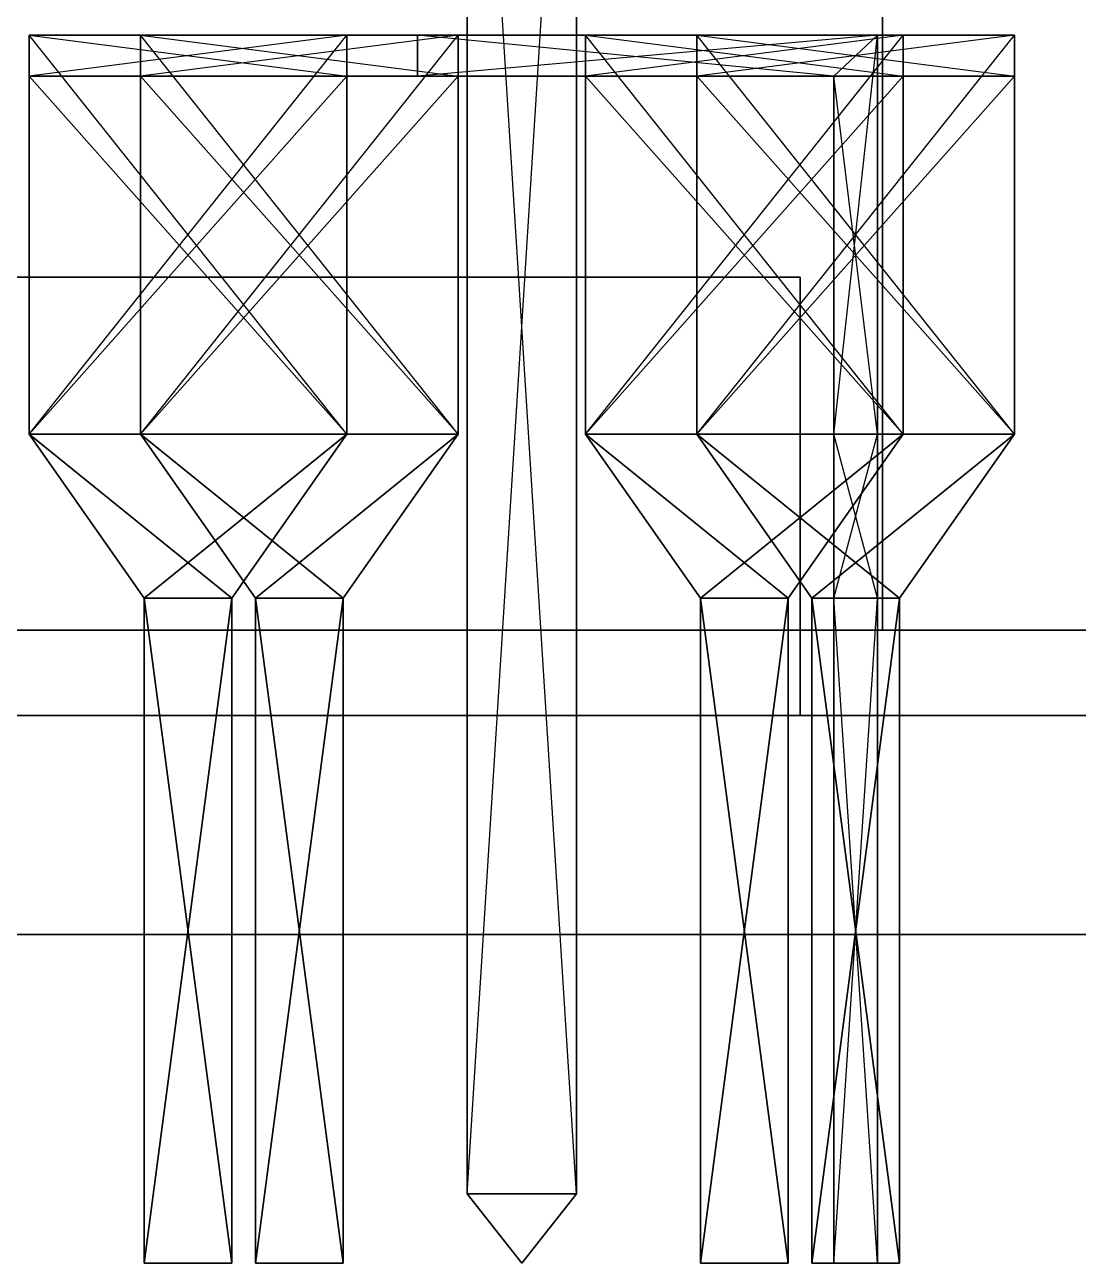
# Model space of a CAD drawing. Extents: x -2.5 to 50.3, y -2 to 6.5.
# Drawn here: x 32.27 to 37.08, y -2 to 3.65 of the extents above; entities that cross this region are included whole.
import ezdxf

# ---------------------------------------------------------------- set-up
doc = ezdxf.new("R2010")
doc.units = 0
doc.layers.add('UB3D', color=1, linetype='CONTINUOUS')

msp = doc.modelspace()

# ---------------------------------------------------------------- linework, layer by layer
at = {"layer": 'UB3D', "color": 27}
for points in [[(42.65, 0.89, -12.82), (20.85, 0.89, -12.82), (20.85, 6.22, -12.82), (42.65, 6.22, -12.82)], [(20.85, 0.89, -4.95), (42.65, 0.89, -4.95), (42.65, 6.22, -4.95), (20.85, 6.22, -4.95)], [(43.15, 0.89, -27.55), (21.35, 0.89, -27.55), (21.35, 6.22, -27.55), (43.15, 6.22, -27.55)], [(21.35, 0.89, -19.68), (43.15, 0.89, -19.68), (43.15, 6.22, -19.68), (21.35, 6.22, -19.68)], [(36.19, 0.89, -53.31), (28.32, 0.89, -53.31), (28.32, 6.22, -53.31), (36.19, 6.22, -53.31)], [(28.32, 0.89, -31.51), (36.19, 0.89, -31.51), (36.19, 6.22, -31.51), (28.32, 6.22, -31.51)], [(36.19, 0.89, -31.51), (36.19, 0.89, -53.31), (36.19, 6.22, -53.31), (36.19, 6.22, -31.51)], [(30.734254, 0.500101, -56.134762), (35.813746, 0.500101, -56.134762), (35.813746, 2.500101, -56.134762), (30.734254, 2.500101, -56.134762)], [(35.813746, 0.500101, -58.669174), (30.734254, 0.500101, -58.669174), (30.734254, 2.500101, -58.669174), (35.813746, 2.500101, -58.669174)], [(35.813746, 2.500101, -58.669174), (35.813746, 2.500101, -56.134762), (30.734254, 2.500101, -56.134762)], [(35.813746, 2.500101, -58.669174), (30.734254, 2.500101, -56.134762), (30.734254, 2.500101, -58.669174)], [(35.813746, 2.500101, -58.669174), (30.734254, 2.500101, -58.669174), (35.813746, 2.500101, -58.669174)], [(35.813746, 0.500101, -56.134762), (35.813746, 0.500101, -58.669174), (35.813746, 2.500101, -58.669174), (35.813746, 2.500101, -56.134762)], [(42.65, 0.89, -12.82), (20.85, 0.89, -12.82), (20.85, 0.89, -4.95)], [(42.65, 0.89, -12.82), (20.85, 0.89, -4.95), (42.65, 0.89, -4.95)], [(43.15, 0.89, -27.55), (21.35, 0.89, -27.55), (21.35, 0.89, -19.68)], [(43.15, 0.89, -27.55), (21.35, 0.89, -19.68), (43.15, 0.89, -19.68)], [(36.19, 0.89, -31.51), (36.19, 0.89, -53.31), (28.32, 0.89, -53.31)], [(36.19, 0.89, -31.51), (28.32, 0.89, -53.31), (28.32, 0.89, -31.51)], [(36.19, 0.89, -31.51), (28.32, 0.89, -31.51), (36.19, 0.89, -31.51)], [(30.734254, 0.500101, -58.669174), (30.734254, 0.500101, -56.134762), (35.813746, 0.500101, -56.134762)], [(30.734254, 0.500101, -58.669174), (35.813746, 0.500101, -56.134762), (35.813746, 0.500101, -58.669174)], [(30.734254, 0.500101, -58.669174), (35.813746, 0.500101, -58.669174), (30.734254, 0.500101, -58.669174)]]:
    msp.add_3dface(points, dxfattribs=at)
at = {"layer": 'UB3D', "color": 254}
for points in [[(34.794, -1.683333, -57.154), (34.294, -1.683333, -57.154), (34.794, 6.233333, -57.154)], [(34.294, -1.683333, -57.154), (34.794, 6.233333, -57.154), (34.294, 6.233333, -57.154)], [(34.294, -1.683333, -57.654), (34.794, -1.683333, -57.654), (34.294, 6.233333, -57.654)], [(34.794, -1.683333, -57.654), (34.294, 6.233333, -57.654), (34.794, 6.233333, -57.654)], [(34.294, -1.683333, -57.154), (34.294, -1.683333, -57.654), (34.294, 6.233333, -57.154)], [(34.294, -1.683333, -57.654), (34.294, 6.233333, -57.154), (34.294, 6.233333, -57.654)], [(34.794, -1.683333, -57.654), (34.794, -1.683333, -57.154), (34.794, 6.233333, -57.654)], [(34.794, -1.683333, -57.154), (34.794, 6.233333, -57.654), (34.794, 6.233333, -57.154)], [(33.745, 1.783375, -12.8), (32.295, 1.783375, -12.8), (33.745, 3.605, -12.8)], [(32.295, 1.783375, -12.8), (33.745, 3.605, -12.8), (32.295, 3.605, -12.8)], [(33.745, 3.605, -12.8), (32.295, 3.605, -12.8), (33.745, 3.605, -10.7)], [(32.295, 3.605, -12.8), (33.745, 3.605, -10.7), (32.295, 3.605, -10.7)], [(33.745, 3.605, -10.7), (32.295, 3.605, -10.7), (33.745, 3.418166, -10.7)], [(32.295, 3.605, -10.7), (33.745, 3.418166, -10.7), (32.295, 3.418166, -10.7)], [(32.295, 1.783375, -12.8), (32.295, 1.783375, -12.6), (32.295, 3.605, -12.8)], [(32.295, 1.783375, -12.6), (32.295, 3.605, -12.8), (32.295, 3.418166, -12.6)], [(32.295, 3.605, -12.8), (32.295, 3.418166, -12.6), (32.295, 3.605, -10.7)], [(32.295, 3.418166, -12.6), (32.295, 3.605, -10.7), (32.295, 3.418166, -10.7)], [(32.295, 1.783375, -4.98), (33.745, 1.783375, -4.98), (32.295, 3.605, -4.98)], [(33.745, 1.783375, -4.98), (32.295, 3.605, -4.98), (33.745, 3.605, -4.98)], [(32.295, 3.605, -4.98), (33.745, 3.605, -4.98), (32.295, 3.605, -7.08)], [(33.745, 3.605, -4.98), (32.295, 3.605, -7.08), (33.745, 3.605, -7.08)], [(32.295, 3.605, -7.08), (33.745, 3.605, -7.08), (32.295, 3.418166, -7.08)], [(33.745, 3.605, -7.08), (32.295, 3.418166, -7.08), (33.745, 3.418166, -7.08)], [(32.295, 1.783375, -4.98), (32.295, 3.418166, -5.18), (32.295, 3.605, -4.98)], [(32.295, 3.418166, -5.18), (32.295, 3.605, -4.98), (32.295, 3.418166, -7.08)], [(32.295, 3.605, -4.98), (32.295, 3.418166, -7.08), (32.295, 3.605, -7.08)], [(34.253, 1.783375, -27.532), (32.803, 1.783375, -27.532), (34.253, 3.605, -27.532)], [(32.803, 1.783375, -27.532), (34.253, 3.605, -27.532), (32.803, 3.605, -27.532)], [(34.253, 3.605, -27.532), (32.803, 3.605, -27.532), (34.253, 3.605, -25.432)], [(32.803, 3.605, -27.532), (34.253, 3.605, -25.432), (32.803, 3.605, -25.432)], [(34.253, 3.605, -25.432), (32.803, 3.605, -25.432), (34.253, 3.418166, -25.432)], [(32.803, 3.605, -25.432), (34.253, 3.418166, -25.432), (32.803, 3.418166, -25.432)], [(32.803, 1.783375, -27.532), (32.803, 1.783375, -27.332), (32.803, 3.605, -27.532)], [(32.803, 1.783375, -27.332), (32.803, 3.605, -27.532), (32.803, 3.418166, -27.332)], [(32.803, 3.605, -27.532), (32.803, 3.418166, -27.332), (32.803, 3.605, -25.432)], [(32.803, 3.418166, -27.332), (32.803, 3.605, -25.432), (32.803, 3.418166, -25.432)], [(32.803, 1.783375, -19.712), (34.253, 1.783375, -19.712), (32.803, 3.605, -19.712)], [(34.253, 1.783375, -19.712), (32.803, 3.605, -19.712), (34.253, 3.605, -19.712)], [(32.803, 3.605, -19.712), (34.253, 3.605, -19.712), (32.803, 3.605, -21.812)], [(34.253, 3.605, -19.712), (32.803, 3.605, -21.812), (34.253, 3.605, -21.812)], [(32.803, 3.605, -21.812), (34.253, 3.605, -21.812), (32.803, 3.418166, -21.812)], [(34.253, 3.605, -21.812), (32.803, 3.418166, -21.812), (34.253, 3.418166, -21.812)], [(32.803, 1.783375, -19.712), (32.803, 3.418166, -19.912), (32.803, 3.605, -19.712)], [(32.803, 3.418166, -19.912), (32.803, 3.605, -19.712), (32.803, 3.418166, -21.812)], [(32.803, 3.605, -19.712), (32.803, 3.418166, -21.812), (32.803, 3.605, -21.812)], [(33.745, 1.783375, -12.8), (33.745, 3.418166, -12.6), (33.745, 3.605, -12.8)], [(33.745, 3.418166, -12.6), (33.745, 3.605, -12.8), (33.745, 3.418166, -10.7)], [(33.745, 3.605, -12.8), (33.745, 3.418166, -10.7), (33.745, 3.605, -10.7)], [(33.745, 1.783375, -4.98), (33.745, 1.783375, -5.18), (33.745, 3.605, -4.98)], [(33.745, 1.783375, -5.18), (33.745, 3.605, -4.98), (33.745, 3.418166, -5.18)], [(33.745, 3.605, -4.98), (33.745, 3.418166, -5.18), (33.745, 3.605, -7.08)], [(33.745, 3.418166, -5.18), (33.745, 3.605, -7.08), (33.745, 3.418166, -7.08)], [(36.168, 3.605, -37.883), (36.168, 3.605, -39.333), (34.068, 3.605, -37.883)], [(36.168, 3.605, -39.333), (34.068, 3.605, -37.883), (34.068, 3.605, -39.333)], [(34.068, 3.605, -37.883), (34.068, 3.605, -39.333), (34.068, 3.418166, -37.883)], [(34.068, 3.605, -39.333), (34.068, 3.418166, -37.883), (34.068, 3.418166, -39.333)], [(35.968, 3.418166, -37.883), (36.168, 3.605, -37.883), (34.068, 3.418166, -37.883)], [(36.168, 3.605, -37.883), (34.068, 3.418166, -37.883), (34.068, 3.605, -37.883)], [(36.168, 3.605, -39.333), (35.968, 3.418166, -39.333), (34.068, 3.605, -39.333)], [(35.968, 3.418166, -39.333), (34.068, 3.605, -39.333), (34.068, 3.418166, -39.333)], [(36.168, 3.605, -35.343), (36.168, 3.605, -36.793), (34.068, 3.605, -35.343)], [(36.168, 3.605, -36.793), (34.068, 3.605, -35.343), (34.068, 3.605, -36.793)], [(34.068, 3.605, -35.343), (34.068, 3.605, -36.793), (34.068, 3.418166, -35.343)], [(34.068, 3.605, -36.793), (34.068, 3.418166, -35.343), (34.068, 3.418166, -36.793)], [(35.968, 3.418166, -35.343), (36.168, 3.605, -35.343), (34.068, 3.418166, -35.343)], [(36.168, 3.605, -35.343), (34.068, 3.418166, -35.343), (34.068, 3.605, -35.343)], [(36.168, 3.605, -36.793), (35.968, 3.418166, -36.793), (34.068, 3.605, -36.793)], [(35.968, 3.418166, -36.793), (34.068, 3.605, -36.793), (34.068, 3.418166, -36.793)], [(36.168, 3.605, -40.423), (36.168, 3.605, -41.873), (34.068, 3.605, -40.423)], [(36.168, 3.605, -41.873), (34.068, 3.605, -40.423), (34.068, 3.605, -41.873)], [(34.068, 3.605, -40.423), (34.068, 3.605, -41.873), (34.068, 3.418166, -40.423)], [(34.068, 3.605, -41.873), (34.068, 3.418166, -40.423), (34.068, 3.418166, -41.873)], [(35.968, 3.418166, -40.423), (36.168, 3.605, -40.423), (34.068, 3.418166, -40.423)], [(36.168, 3.605, -40.423), (34.068, 3.418166, -40.423), (34.068, 3.605, -40.423)], [(36.168, 3.605, -41.873), (35.968, 3.418166, -41.873), (34.068, 3.605, -41.873)], [(35.968, 3.418166, -41.873), (34.068, 3.605, -41.873), (34.068, 3.418166, -41.873)], [(36.168, 3.605, -45.503), (36.168, 3.605, -46.953), (34.068, 3.605, -45.503)], [(36.168, 3.605, -46.953), (34.068, 3.605, -45.503), (34.068, 3.605, -46.953)], [(34.068, 3.605, -45.503), (34.068, 3.605, -46.953), (34.068, 3.418166, -45.503)], [(34.068, 3.605, -46.953), (34.068, 3.418166, -45.503), (34.068, 3.418166, -46.953)], [(35.968, 3.418166, -45.503), (36.168, 3.605, -45.503), (34.068, 3.418166, -45.503)], [(36.168, 3.605, -45.503), (34.068, 3.418166, -45.503), (34.068, 3.605, -45.503)], [(36.168, 3.605, -46.953), (35.968, 3.418166, -46.953), (34.068, 3.605, -46.953)], [(35.968, 3.418166, -46.953), (34.068, 3.605, -46.953), (34.068, 3.418166, -46.953)], [(36.168, 3.605, -42.963), (36.168, 3.605, -44.413), (34.068, 3.605, -42.963)], [(36.168, 3.605, -44.413), (34.068, 3.605, -42.963), (34.068, 3.605, -44.413)], [(34.068, 3.605, -42.963), (34.068, 3.605, -44.413), (34.068, 3.418166, -42.963)], [(34.068, 3.605, -44.413), (34.068, 3.418166, -42.963), (34.068, 3.418166, -44.413)], [(35.968, 3.418166, -42.963), (36.168, 3.605, -42.963), (34.068, 3.418166, -42.963)], [(36.168, 3.605, -42.963), (34.068, 3.418166, -42.963), (34.068, 3.605, -42.963)], [(36.168, 3.605, -44.413), (35.968, 3.418166, -44.413), (34.068, 3.605, -44.413)], [(35.968, 3.418166, -44.413), (34.068, 3.605, -44.413), (34.068, 3.418166, -44.413)], [(36.168, 3.605, -48.043), (36.168, 3.605, -49.493), (34.068, 3.605, -48.043)], [(36.168, 3.605, -49.493), (34.068, 3.605, -48.043), (34.068, 3.605, -49.493)], [(34.068, 3.605, -48.043), (34.068, 3.605, -49.493), (34.068, 3.418166, -48.043)], [(34.068, 3.605, -49.493), (34.068, 3.418166, -48.043), (34.068, 3.418166, -49.493)], [(35.968, 3.418166, -48.043), (36.168, 3.605, -48.043), (34.068, 3.418166, -48.043)], [(36.168, 3.605, -48.043), (34.068, 3.418166, -48.043), (34.068, 3.605, -48.043)], [(36.168, 3.605, -49.493), (35.968, 3.418166, -49.493), (34.068, 3.605, -49.493)], [(35.968, 3.418166, -49.493), (34.068, 3.605, -49.493), (34.068, 3.418166, -49.493)], [(36.168, 3.605, -50.583), (36.168, 3.605, -52.033), (34.068, 3.605, -50.583)], [(36.168, 3.605, -52.033), (34.068, 3.605, -50.583), (34.068, 3.605, -52.033)], [(34.068, 3.605, -50.583), (34.068, 3.605, -52.033), (34.068, 3.418166, -50.583)], [(34.068, 3.605, -52.033), (34.068, 3.418166, -50.583), (34.068, 3.418166, -52.033)], [(35.968, 3.418166, -50.583), (36.168, 3.605, -50.583), (34.068, 3.418166, -50.583)], [(36.168, 3.605, -50.583), (34.068, 3.418166, -50.583), (34.068, 3.605, -50.583)], [(36.168, 3.605, -52.033), (35.968, 3.418166, -52.033), (34.068, 3.605, -52.033)], [(35.968, 3.418166, -52.033), (34.068, 3.605, -52.033), (34.068, 3.418166, -52.033)], [(36.168, 3.605, -32.803), (36.168, 3.605, -34.253), (34.068, 3.605, -32.803)], [(36.168, 3.605, -34.253), (34.068, 3.605, -32.803), (34.068, 3.605, -34.253)], [(34.068, 3.605, -32.803), (34.068, 3.605, -34.253), (34.068, 3.418166, -32.803)], [(34.068, 3.605, -34.253), (34.068, 3.418166, -32.803), (34.068, 3.418166, -34.253)], [(35.968, 3.418166, -32.803), (36.168, 3.605, -32.803), (34.068, 3.418166, -32.803)], [(36.168, 3.605, -32.803), (34.068, 3.418166, -32.803), (34.068, 3.605, -32.803)], [(36.168, 3.605, -34.253), (35.968, 3.418166, -34.253), (34.068, 3.605, -34.253)], [(35.968, 3.418166, -34.253), (34.068, 3.605, -34.253), (34.068, 3.418166, -34.253)], [(34.253, 1.783375, -27.532), (34.253, 3.418166, -27.332), (34.253, 3.605, -27.532)], [(34.253, 3.418166, -27.332), (34.253, 3.605, -27.532), (34.253, 3.418166, -25.432)], [(34.253, 3.605, -27.532), (34.253, 3.418166, -25.432), (34.253, 3.605, -25.432)], [(34.253, 1.783375, -19.712), (34.253, 1.783375, -19.912), (34.253, 3.605, -19.712)], [(34.253, 1.783375, -19.912), (34.253, 3.605, -19.712), (34.253, 3.418166, -19.912)], [(34.253, 3.605, -19.712), (34.253, 3.418166, -19.912), (34.253, 3.605, -21.812)], [(34.253, 3.418166, -19.912), (34.253, 3.605, -21.812), (34.253, 3.418166, -21.812)], [(36.285, 1.783375, -12.8), (34.835, 1.783375, -12.8), (36.285, 3.605, -12.8)], [(34.835, 1.783375, -12.8), (36.285, 3.605, -12.8), (34.835, 3.605, -12.8)], [(36.285, 3.605, -12.8), (34.835, 3.605, -12.8), (36.285, 3.605, -10.7)], [(34.835, 3.605, -12.8), (36.285, 3.605, -10.7), (34.835, 3.605, -10.7)], [(36.285, 3.605, -10.7), (34.835, 3.605, -10.7), (36.285, 3.418166, -10.7)], [(34.835, 3.605, -10.7), (36.285, 3.418166, -10.7), (34.835, 3.418166, -10.7)], [(34.835, 1.783375, -12.8), (34.835, 1.783375, -12.6), (34.835, 3.605, -12.8)], [(34.835, 1.783375, -12.6), (34.835, 3.605, -12.8), (34.835, 3.418166, -12.6)], [(34.835, 3.605, -12.8), (34.835, 3.418166, -12.6), (34.835, 3.605, -10.7)], [(34.835, 3.418166, -12.6), (34.835, 3.605, -10.7), (34.835, 3.418166, -10.7)], [(34.835, 1.783375, -4.98), (36.285, 1.783375, -4.98), (34.835, 3.605, -4.98)], [(36.285, 1.783375, -4.98), (34.835, 3.605, -4.98), (36.285, 3.605, -4.98)], [(34.835, 3.605, -4.98), (36.285, 3.605, -4.98), (34.835, 3.605, -7.08)], [(36.285, 3.605, -4.98), (34.835, 3.605, -7.08), (36.285, 3.605, -7.08)], [(34.835, 3.605, -7.08), (36.285, 3.605, -7.08), (34.835, 3.418166, -7.08)], [(36.285, 3.605, -7.08), (34.835, 3.418166, -7.08), (36.285, 3.418166, -7.08)], [(34.835, 1.783375, -4.98), (34.835, 3.418166, -5.18), (34.835, 3.605, -4.98)], [(34.835, 3.418166, -5.18), (34.835, 3.605, -4.98), (34.835, 3.418166, -7.08)], [(34.835, 3.605, -4.98), (34.835, 3.418166, -7.08), (34.835, 3.605, -7.08)], [(36.793, 1.783375, -27.532), (35.343, 1.783375, -27.532), (36.793, 3.605, -27.532)], [(35.343, 1.783375, -27.532), (36.793, 3.605, -27.532), (35.343, 3.605, -27.532)], [(36.793, 3.605, -27.532), (35.343, 3.605, -27.532), (36.793, 3.605, -25.432)], [(35.343, 3.605, -27.532), (36.793, 3.605, -25.432), (35.343, 3.605, -25.432)], [(36.793, 3.605, -25.432), (35.343, 3.605, -25.432), (36.793, 3.418166, -25.432)], [(35.343, 3.605, -25.432), (36.793, 3.418166, -25.432), (35.343, 3.418166, -25.432)], [(35.343, 1.783375, -27.532), (35.343, 1.783375, -27.332), (35.343, 3.605, -27.532)], [(35.343, 1.783375, -27.332), (35.343, 3.605, -27.532), (35.343, 3.418166, -27.332)], [(35.343, 3.605, -27.532), (35.343, 3.418166, -27.332), (35.343, 3.605, -25.432)], [(35.343, 3.418166, -27.332), (35.343, 3.605, -25.432), (35.343, 3.418166, -25.432)], [(35.343, 1.783375, -19.712), (36.793, 1.783375, -19.712), (35.343, 3.605, -19.712)], [(36.793, 1.783375, -19.712), (35.343, 3.605, -19.712), (36.793, 3.605, -19.712)], [(35.343, 3.605, -19.712), (36.793, 3.605, -19.712), (35.343, 3.605, -21.812)], [(36.793, 3.605, -19.712), (35.343, 3.605, -21.812), (36.793, 3.605, -21.812)], [(35.343, 3.605, -21.812), (36.793, 3.605, -21.812), (35.343, 3.418166, -21.812)], [(36.793, 3.605, -21.812), (35.343, 3.418166, -21.812), (36.793, 3.418166, -21.812)], [(35.343, 1.783375, -19.712), (35.343, 3.418166, -19.912), (35.343, 3.605, -19.712)], [(35.343, 3.418166, -19.912), (35.343, 3.605, -19.712), (35.343, 3.418166, -21.812)], [(35.343, 3.605, -19.712), (35.343, 3.418166, -21.812), (35.343, 3.605, -21.812)], [(36.168, 1.783375, -37.883), (35.968, 3.418166, -37.883), (36.168, 3.605, -37.883)], [(36.168, 1.783375, -39.333), (35.968, 1.783375, -39.333), (36.168, 3.605, -39.333)], [(35.968, 1.783375, -39.333), (36.168, 3.605, -39.333), (35.968, 3.418166, -39.333)], [(36.168, 1.783375, -35.343), (35.968, 3.418166, -35.343), (36.168, 3.605, -35.343)], [(36.168, 1.783375, -36.793), (35.968, 1.783375, -36.793), (36.168, 3.605, -36.793)], [(35.968, 1.783375, -36.793), (36.168, 3.605, -36.793), (35.968, 3.418166, -36.793)], [(36.168, 1.783375, -40.423), (35.968, 3.418166, -40.423), (36.168, 3.605, -40.423)], [(36.168, 1.783375, -41.873), (35.968, 1.783375, -41.873), (36.168, 3.605, -41.873)], [(35.968, 1.783375, -41.873), (36.168, 3.605, -41.873), (35.968, 3.418166, -41.873)], [(36.168, 1.783375, -45.503), (35.968, 3.418166, -45.503), (36.168, 3.605, -45.503)], [(36.168, 1.783375, -46.953), (35.968, 1.783375, -46.953), (36.168, 3.605, -46.953)], [(35.968, 1.783375, -46.953), (36.168, 3.605, -46.953), (35.968, 3.418166, -46.953)], [(36.168, 1.783375, -42.963), (35.968, 3.418166, -42.963), (36.168, 3.605, -42.963)], [(36.168, 1.783375, -44.413), (35.968, 1.783375, -44.413), (36.168, 3.605, -44.413)], [(35.968, 1.783375, -44.413), (36.168, 3.605, -44.413), (35.968, 3.418166, -44.413)], [(36.168, 1.783375, -48.043), (35.968, 3.418166, -48.043), (36.168, 3.605, -48.043)], [(36.168, 1.783375, -49.493), (35.968, 1.783375, -49.493), (36.168, 3.605, -49.493)], [(35.968, 1.783375, -49.493), (36.168, 3.605, -49.493), (35.968, 3.418166, -49.493)], [(36.168, 1.783375, -50.583), (35.968, 3.418166, -50.583), (36.168, 3.605, -50.583)], [(36.168, 1.783375, -52.033), (35.968, 1.783375, -52.033), (36.168, 3.605, -52.033)], [(35.968, 1.783375, -52.033), (36.168, 3.605, -52.033), (35.968, 3.418166, -52.033)], [(36.168, 1.783375, -32.803), (35.968, 3.418166, -32.803), (36.168, 3.605, -32.803)], [(36.168, 1.783375, -34.253), (35.968, 1.783375, -34.253), (36.168, 3.605, -34.253)], [(35.968, 1.783375, -34.253), (36.168, 3.605, -34.253), (35.968, 3.418166, -34.253)], [(36.168, 1.783375, -37.883), (36.168, 1.783375, -39.333), (36.168, 3.605, -37.883)], [(36.168, 1.783375, -39.333), (36.168, 3.605, -37.883), (36.168, 3.605, -39.333)], [(36.168, 1.783375, -35.343), (36.168, 1.783375, -36.793), (36.168, 3.605, -35.343)], [(36.168, 1.783375, -36.793), (36.168, 3.605, -35.343), (36.168, 3.605, -36.793)], [(36.168, 1.783375, -40.423), (36.168, 1.783375, -41.873), (36.168, 3.605, -40.423)], [(36.168, 1.783375, -41.873), (36.168, 3.605, -40.423), (36.168, 3.605, -41.873)], [(36.168, 1.783375, -45.503), (36.168, 1.783375, -46.953), (36.168, 3.605, -45.503)], [(36.168, 1.783375, -46.953), (36.168, 3.605, -45.503), (36.168, 3.605, -46.953)], [(36.168, 1.783375, -42.963), (36.168, 1.783375, -44.413), (36.168, 3.605, -42.963)], [(36.168, 1.783375, -44.413), (36.168, 3.605, -42.963), (36.168, 3.605, -44.413)], [(36.168, 1.783375, -48.043), (36.168, 1.783375, -49.493), (36.168, 3.605, -48.043)], [(36.168, 1.783375, -49.493), (36.168, 3.605, -48.043), (36.168, 3.605, -49.493)], [(36.168, 1.783375, -50.583), (36.168, 1.783375, -52.033), (36.168, 3.605, -50.583)], [(36.168, 1.783375, -52.033), (36.168, 3.605, -50.583), (36.168, 3.605, -52.033)], [(36.168, 1.783375, -32.803), (36.168, 1.783375, -34.253), (36.168, 3.605, -32.803)], [(36.168, 1.783375, -34.253), (36.168, 3.605, -32.803), (36.168, 3.605, -34.253)], [(36.285, 1.783375, -12.8), (36.285, 3.418166, -12.6), (36.285, 3.605, -12.8)], [(36.285, 3.418166, -12.6), (36.285, 3.605, -12.8), (36.285, 3.418166, -10.7)], [(36.285, 3.605, -12.8), (36.285, 3.418166, -10.7), (36.285, 3.605, -10.7)], [(36.285, 1.783375, -4.98), (36.285, 1.783375, -5.18), (36.285, 3.605, -4.98)], [(36.285, 1.783375, -5.18), (36.285, 3.605, -4.98), (36.285, 3.418166, -5.18)], [(36.285, 3.605, -4.98), (36.285, 3.418166, -5.18), (36.285, 3.605, -7.08)], [(36.285, 3.418166, -5.18), (36.285, 3.605, -7.08), (36.285, 3.418166, -7.08)], [(36.793, 1.783375, -27.532), (36.793, 3.418166, -27.332), (36.793, 3.605, -27.532)], [(36.793, 3.418166, -27.332), (36.793, 3.605, -27.532), (36.793, 3.418166, -25.432)], [(36.793, 3.605, -27.532), (36.793, 3.418166, -25.432), (36.793, 3.605, -25.432)], [(36.793, 1.783375, -19.712), (36.793, 1.783375, -19.912), (36.793, 3.605, -19.712)], [(36.793, 1.783375, -19.912), (36.793, 3.605, -19.712), (36.793, 3.418166, -19.912)], [(36.793, 3.605, -19.712), (36.793, 3.418166, -19.912), (36.793, 3.605, -21.812)], [(36.793, 3.418166, -19.912), (36.793, 3.605, -21.812), (36.793, 3.418166, -21.812)], [(33.745, 3.418166, -10.7), (32.295, 3.418166, -10.7), (33.745, 3.418166, -12.6)], [(32.295, 3.418166, -10.7), (33.745, 3.418166, -12.6), (32.295, 3.418166, -12.6)], [(33.745, 3.418166, -12.6), (32.295, 3.418166, -12.6), (33.745, 1.783375, -12.6)], [(32.295, 3.418166, -12.6), (33.745, 1.783375, -12.6), (32.295, 1.783375, -12.6)], [(32.295, 3.418166, -7.08), (33.745, 3.418166, -7.08), (32.295, 3.418166, -5.18)], [(33.745, 3.418166, -7.08), (32.295, 3.418166, -5.18), (33.745, 3.418166, -5.18)], [(32.295, 3.418166, -5.18), (33.745, 3.418166, -5.18), (32.295, 1.783375, -5.18)], [(33.745, 3.418166, -5.18), (32.295, 1.783375, -5.18), (33.745, 1.783375, -5.18)], [(32.295, 1.783375, -5.18), (32.295, 1.783375, -4.98), (32.295, 3.418166, -5.18)], [(34.253, 3.418166, -25.432), (32.803, 3.418166, -25.432), (34.253, 3.418166, -27.332)], [(32.803, 3.418166, -25.432), (34.253, 3.418166, -27.332), (32.803, 3.418166, -27.332)], [(34.253, 3.418166, -27.332), (32.803, 3.418166, -27.332), (34.253, 1.783375, -27.332)], [(32.803, 3.418166, -27.332), (34.253, 1.783375, -27.332), (32.803, 1.783375, -27.332)], [(32.803, 3.418166, -21.812), (34.253, 3.418166, -21.812), (32.803, 3.418166, -19.912)], [(34.253, 3.418166, -21.812), (32.803, 3.418166, -19.912), (34.253, 3.418166, -19.912)], [(32.803, 3.418166, -19.912), (34.253, 3.418166, -19.912), (32.803, 1.783375, -19.912)], [(34.253, 3.418166, -19.912), (32.803, 1.783375, -19.912), (34.253, 1.783375, -19.912)], [(32.803, 1.783375, -19.912), (32.803, 1.783375, -19.712), (32.803, 3.418166, -19.912)], [(33.745, 1.783375, -12.6), (33.745, 1.783375, -12.8), (33.745, 3.418166, -12.6)], [(34.068, 3.418166, -37.883), (34.068, 3.418166, -39.333), (35.968, 3.418166, -37.883)], [(34.068, 3.418166, -39.333), (35.968, 3.418166, -37.883), (35.968, 3.418166, -39.333)], [(34.068, 3.418166, -35.343), (34.068, 3.418166, -36.793), (35.968, 3.418166, -35.343)], [(34.068, 3.418166, -36.793), (35.968, 3.418166, -35.343), (35.968, 3.418166, -36.793)], [(34.068, 3.418166, -40.423), (34.068, 3.418166, -41.873), (35.968, 3.418166, -40.423)], [(34.068, 3.418166, -41.873), (35.968, 3.418166, -40.423), (35.968, 3.418166, -41.873)], [(34.068, 3.418166, -45.503), (34.068, 3.418166, -46.953), (35.968, 3.418166, -45.503)], [(34.068, 3.418166, -46.953), (35.968, 3.418166, -45.503), (35.968, 3.418166, -46.953)], [(34.068, 3.418166, -42.963), (34.068, 3.418166, -44.413), (35.968, 3.418166, -42.963)], [(34.068, 3.418166, -44.413), (35.968, 3.418166, -42.963), (35.968, 3.418166, -44.413)], [(34.068, 3.418166, -48.043), (34.068, 3.418166, -49.493), (35.968, 3.418166, -48.043)], [(34.068, 3.418166, -49.493), (35.968, 3.418166, -48.043), (35.968, 3.418166, -49.493)], [(34.068, 3.418166, -50.583), (34.068, 3.418166, -52.033), (35.968, 3.418166, -50.583)], [(34.068, 3.418166, -52.033), (35.968, 3.418166, -50.583), (35.968, 3.418166, -52.033)], [(34.068, 3.418166, -32.803), (34.068, 3.418166, -34.253), (35.968, 3.418166, -32.803)], [(34.068, 3.418166, -34.253), (35.968, 3.418166, -32.803), (35.968, 3.418166, -34.253)], [(34.253, 1.783375, -27.332), (34.253, 1.783375, -27.532), (34.253, 3.418166, -27.332)], [(36.285, 3.418166, -10.7), (34.835, 3.418166, -10.7), (36.285, 3.418166, -12.6)], [(34.835, 3.418166, -10.7), (36.285, 3.418166, -12.6), (34.835, 3.418166, -12.6)], [(36.285, 3.418166, -12.6), (34.835, 3.418166, -12.6), (36.285, 1.783375, -12.6)], [(34.835, 3.418166, -12.6), (36.285, 1.783375, -12.6), (34.835, 1.783375, -12.6)], [(34.835, 3.418166, -7.08), (36.285, 3.418166, -7.08), (34.835, 3.418166, -5.18)], [(36.285, 3.418166, -7.08), (34.835, 3.418166, -5.18), (36.285, 3.418166, -5.18)], [(34.835, 3.418166, -5.18), (36.285, 3.418166, -5.18), (34.835, 1.783375, -5.18)], [(36.285, 3.418166, -5.18), (34.835, 1.783375, -5.18), (36.285, 1.783375, -5.18)], [(34.835, 1.783375, -5.18), (34.835, 1.783375, -4.98), (34.835, 3.418166, -5.18)], [(36.793, 3.418166, -25.432), (35.343, 3.418166, -25.432), (36.793, 3.418166, -27.332)], [(35.343, 3.418166, -25.432), (36.793, 3.418166, -27.332), (35.343, 3.418166, -27.332)], [(36.793, 3.418166, -27.332), (35.343, 3.418166, -27.332), (36.793, 1.783375, -27.332)], [(35.343, 3.418166, -27.332), (36.793, 1.783375, -27.332), (35.343, 1.783375, -27.332)], [(35.343, 3.418166, -21.812), (36.793, 3.418166, -21.812), (35.343, 3.418166, -19.912)], [(36.793, 3.418166, -21.812), (35.343, 3.418166, -19.912), (36.793, 3.418166, -19.912)], [(35.343, 3.418166, -19.912), (36.793, 3.418166, -19.912), (35.343, 1.783375, -19.912)], [(36.793, 3.418166, -19.912), (35.343, 1.783375, -19.912), (36.793, 1.783375, -19.912)], [(35.343, 1.783375, -19.912), (35.343, 1.783375, -19.712), (35.343, 3.418166, -19.912)], [(35.968, 3.418166, -37.883), (35.968, 3.418166, -39.333), (35.968, 1.783375, -37.883)], [(35.968, 3.418166, -39.333), (35.968, 1.783375, -37.883), (35.968, 1.783375, -39.333)], [(35.968, 1.783375, -37.883), (36.168, 1.783375, -37.883), (35.968, 3.418166, -37.883)], [(35.968, 3.418166, -35.343), (35.968, 3.418166, -36.793), (35.968, 1.783375, -35.343)], [(35.968, 3.418166, -36.793), (35.968, 1.783375, -35.343), (35.968, 1.783375, -36.793)], [(35.968, 1.783375, -35.343), (36.168, 1.783375, -35.343), (35.968, 3.418166, -35.343)], [(35.968, 3.418166, -40.423), (35.968, 3.418166, -41.873), (35.968, 1.783375, -40.423)], [(35.968, 3.418166, -41.873), (35.968, 1.783375, -40.423), (35.968, 1.783375, -41.873)], [(35.968, 1.783375, -40.423), (36.168, 1.783375, -40.423), (35.968, 3.418166, -40.423)], [(35.968, 3.418166, -45.503), (35.968, 3.418166, -46.953), (35.968, 1.783375, -45.503)], [(35.968, 3.418166, -46.953), (35.968, 1.783375, -45.503), (35.968, 1.783375, -46.953)], [(35.968, 1.783375, -45.503), (36.168, 1.783375, -45.503), (35.968, 3.418166, -45.503)], [(35.968, 3.418166, -42.963), (35.968, 3.418166, -44.413), (35.968, 1.783375, -42.963)], [(35.968, 3.418166, -44.413), (35.968, 1.783375, -42.963), (35.968, 1.783375, -44.413)], [(35.968, 1.783375, -42.963), (36.168, 1.783375, -42.963), (35.968, 3.418166, -42.963)], [(35.968, 3.418166, -48.043), (35.968, 3.418166, -49.493), (35.968, 1.783375, -48.043)], [(35.968, 3.418166, -49.493), (35.968, 1.783375, -48.043), (35.968, 1.783375, -49.493)], [(35.968, 1.783375, -48.043), (36.168, 1.783375, -48.043), (35.968, 3.418166, -48.043)], [(35.968, 3.418166, -50.583), (35.968, 3.418166, -52.033), (35.968, 1.783375, -50.583)], [(35.968, 3.418166, -52.033), (35.968, 1.783375, -50.583), (35.968, 1.783375, -52.033)], [(35.968, 1.783375, -50.583), (36.168, 1.783375, -50.583), (35.968, 3.418166, -50.583)], [(35.968, 3.418166, -32.803), (35.968, 3.418166, -34.253), (35.968, 1.783375, -32.803)], [(35.968, 3.418166, -34.253), (35.968, 1.783375, -32.803), (35.968, 1.783375, -34.253)], [(35.968, 1.783375, -32.803), (36.168, 1.783375, -32.803), (35.968, 3.418166, -32.803)], [(36.285, 1.783375, -12.6), (36.285, 1.783375, -12.8), (36.285, 3.418166, -12.6)], [(36.793, 1.783375, -27.332), (36.793, 1.783375, -27.532), (36.793, 3.418166, -27.332)], [(32.82, 1.036041, -12.8), (33.745, 1.783375, -12.8), (32.295, 1.783375, -12.8)], [(33.745, 1.783375, -12.6), (32.295, 1.783375, -12.6), (33.22, 1.036041, -12.6)], [(32.295, 1.783375, -12.6), (33.22, 1.036041, -12.6), (32.82, 1.036041, -12.6)], [(32.82, 1.036041, -12.8), (32.82, 1.036041, -12.6), (32.295, 1.783375, -12.8)], [(32.82, 1.036041, -12.6), (32.295, 1.783375, -12.8), (32.295, 1.783375, -12.6)], [(32.82, 1.036041, -4.98), (33.22, 1.036041, -4.98), (32.295, 1.783375, -4.98)], [(33.22, 1.036041, -4.98), (32.295, 1.783375, -4.98), (33.745, 1.783375, -4.98)], [(32.295, 1.783375, -5.18), (33.745, 1.783375, -5.18), (32.82, 1.036041, -5.18)], [(32.82, 1.036041, -5.18), (32.82, 1.036041, -4.98), (32.295, 1.783375, -5.18)], [(32.82, 1.036041, -4.98), (32.295, 1.783375, -5.18), (32.295, 1.783375, -4.98)], [(33.328, 1.036041, -27.532), (34.253, 1.783375, -27.532), (32.803, 1.783375, -27.532)], [(34.253, 1.783375, -27.332), (32.803, 1.783375, -27.332), (33.728, 1.036041, -27.332)], [(32.803, 1.783375, -27.332), (33.728, 1.036041, -27.332), (33.328, 1.036041, -27.332)], [(33.328, 1.036041, -27.532), (33.328, 1.036041, -27.332), (32.803, 1.783375, -27.532)], [(33.328, 1.036041, -27.332), (32.803, 1.783375, -27.532), (32.803, 1.783375, -27.332)], [(33.328, 1.036041, -19.712), (33.728, 1.036041, -19.712), (32.803, 1.783375, -19.712)], [(33.728, 1.036041, -19.712), (32.803, 1.783375, -19.712), (34.253, 1.783375, -19.712)], [(32.803, 1.783375, -19.912), (34.253, 1.783375, -19.912), (33.328, 1.036041, -19.912)], [(33.328, 1.036041, -19.912), (33.328, 1.036041, -19.712), (32.803, 1.783375, -19.912)], [(33.328, 1.036041, -19.712), (32.803, 1.783375, -19.912), (32.803, 1.783375, -19.712)], [(33.22, 1.036041, -12.8), (32.82, 1.036041, -12.8), (33.745, 1.783375, -12.8)], [(33.745, 1.783375, -5.18), (32.82, 1.036041, -5.18), (33.22, 1.036041, -5.18)], [(33.22, 1.036041, -12.6), (33.22, 1.036041, -12.8), (33.745, 1.783375, -12.6)], [(33.22, 1.036041, -12.8), (33.745, 1.783375, -12.6), (33.745, 1.783375, -12.8)], [(33.22, 1.036041, -4.98), (33.22, 1.036041, -5.18), (33.745, 1.783375, -4.98)], [(33.22, 1.036041, -5.18), (33.745, 1.783375, -4.98), (33.745, 1.783375, -5.18)], [(33.728, 1.036041, -27.532), (33.328, 1.036041, -27.532), (34.253, 1.783375, -27.532)], [(34.253, 1.783375, -19.912), (33.328, 1.036041, -19.912), (33.728, 1.036041, -19.912)], [(33.728, 1.036041, -27.332), (33.728, 1.036041, -27.532), (34.253, 1.783375, -27.332)], [(33.728, 1.036041, -27.532), (34.253, 1.783375, -27.332), (34.253, 1.783375, -27.532)], [(33.728, 1.036041, -19.712), (33.728, 1.036041, -19.912), (34.253, 1.783375, -19.712)], [(33.728, 1.036041, -19.912), (34.253, 1.783375, -19.712), (34.253, 1.783375, -19.912)], [(35.36, 1.036041, -12.8), (36.285, 1.783375, -12.8), (34.835, 1.783375, -12.8)], [(36.285, 1.783375, -12.6), (34.835, 1.783375, -12.6), (35.76, 1.036041, -12.6)], [(34.835, 1.783375, -12.6), (35.76, 1.036041, -12.6), (35.36, 1.036041, -12.6)], [(35.36, 1.036041, -12.8), (35.36, 1.036041, -12.6), (34.835, 1.783375, -12.8)], [(35.36, 1.036041, -12.6), (34.835, 1.783375, -12.8), (34.835, 1.783375, -12.6)], [(35.36, 1.036041, -4.98), (35.76, 1.036041, -4.98), (34.835, 1.783375, -4.98)], [(35.76, 1.036041, -4.98), (34.835, 1.783375, -4.98), (36.285, 1.783375, -4.98)], [(34.835, 1.783375, -5.18), (36.285, 1.783375, -5.18), (35.36, 1.036041, -5.18)], [(35.36, 1.036041, -5.18), (35.36, 1.036041, -4.98), (34.835, 1.783375, -5.18)], [(35.36, 1.036041, -4.98), (34.835, 1.783375, -5.18), (34.835, 1.783375, -4.98)], [(35.868, 1.036041, -27.532), (36.793, 1.783375, -27.532), (35.343, 1.783375, -27.532)], [(36.793, 1.783375, -27.332), (35.343, 1.783375, -27.332), (36.268, 1.036041, -27.332)], [(35.343, 1.783375, -27.332), (36.268, 1.036041, -27.332), (35.868, 1.036041, -27.332)], [(35.868, 1.036041, -27.532), (35.868, 1.036041, -27.332), (35.343, 1.783375, -27.532)], [(35.868, 1.036041, -27.332), (35.343, 1.783375, -27.532), (35.343, 1.783375, -27.332)], [(35.868, 1.036041, -19.712), (36.268, 1.036041, -19.712), (35.343, 1.783375, -19.712)], [(36.268, 1.036041, -19.712), (35.343, 1.783375, -19.712), (36.793, 1.783375, -19.712)], [(35.343, 1.783375, -19.912), (36.793, 1.783375, -19.912), (35.868, 1.036041, -19.912)], [(35.868, 1.036041, -19.912), (35.868, 1.036041, -19.712), (35.343, 1.783375, -19.912)], [(35.868, 1.036041, -19.712), (35.343, 1.783375, -19.912), (35.343, 1.783375, -19.712)], [(35.76, 1.036041, -12.8), (35.36, 1.036041, -12.8), (36.285, 1.783375, -12.8)], [(36.285, 1.783375, -5.18), (35.36, 1.036041, -5.18), (35.76, 1.036041, -5.18)], [(35.76, 1.036041, -12.6), (35.76, 1.036041, -12.8), (36.285, 1.783375, -12.6)], [(35.76, 1.036041, -12.8), (36.285, 1.783375, -12.6), (36.285, 1.783375, -12.8)], [(35.76, 1.036041, -4.98), (35.76, 1.036041, -5.18), (36.285, 1.783375, -4.98)], [(35.76, 1.036041, -5.18), (36.285, 1.783375, -4.98), (36.285, 1.783375, -5.18)], [(36.268, 1.036041, -27.532), (35.868, 1.036041, -27.532), (36.793, 1.783375, -27.532)], [(36.793, 1.783375, -19.912), (35.868, 1.036041, -19.912), (36.268, 1.036041, -19.912)], [(35.968, 1.783375, -37.883), (35.968, 1.783375, -39.333), (35.968, 1.036041, -38.408)], [(35.968, 1.783375, -39.333), (35.968, 1.036041, -38.408), (35.968, 1.036041, -38.808)], [(35.968, 1.036041, -38.408), (36.168, 1.036041, -38.408), (35.968, 1.783375, -37.883)], [(36.168, 1.036041, -38.408), (35.968, 1.783375, -37.883), (36.168, 1.783375, -37.883)], [(36.168, 1.036041, -38.808), (35.968, 1.036041, -38.808), (36.168, 1.783375, -39.333)], [(35.968, 1.036041, -38.808), (36.168, 1.783375, -39.333), (35.968, 1.783375, -39.333)], [(35.968, 1.783375, -35.343), (35.968, 1.783375, -36.793), (35.968, 1.036041, -35.868)], [(35.968, 1.783375, -36.793), (35.968, 1.036041, -35.868), (35.968, 1.036041, -36.268)], [(35.968, 1.036041, -35.868), (36.168, 1.036041, -35.868), (35.968, 1.783375, -35.343)], [(36.168, 1.036041, -35.868), (35.968, 1.783375, -35.343), (36.168, 1.783375, -35.343)], [(36.168, 1.036041, -36.268), (35.968, 1.036041, -36.268), (36.168, 1.783375, -36.793)], [(35.968, 1.036041, -36.268), (36.168, 1.783375, -36.793), (35.968, 1.783375, -36.793)], [(35.968, 1.783375, -40.423), (35.968, 1.783375, -41.873), (35.968, 1.036041, -40.948)], [(35.968, 1.783375, -41.873), (35.968, 1.036041, -40.948), (35.968, 1.036041, -41.348)], [(35.968, 1.036041, -40.948), (36.168, 1.036041, -40.948), (35.968, 1.783375, -40.423)], [(36.168, 1.036041, -40.948), (35.968, 1.783375, -40.423), (36.168, 1.783375, -40.423)], [(36.168, 1.036041, -41.348), (35.968, 1.036041, -41.348), (36.168, 1.783375, -41.873)], [(35.968, 1.036041, -41.348), (36.168, 1.783375, -41.873), (35.968, 1.783375, -41.873)], [(35.968, 1.783375, -45.503), (35.968, 1.783375, -46.953), (35.968, 1.036041, -46.028)], [(35.968, 1.783375, -46.953), (35.968, 1.036041, -46.028), (35.968, 1.036041, -46.428)], [(35.968, 1.036041, -46.028), (36.168, 1.036041, -46.028), (35.968, 1.783375, -45.503)], [(36.168, 1.036041, -46.028), (35.968, 1.783375, -45.503), (36.168, 1.783375, -45.503)], [(36.168, 1.036041, -46.428), (35.968, 1.036041, -46.428), (36.168, 1.783375, -46.953)], [(35.968, 1.036041, -46.428), (36.168, 1.783375, -46.953), (35.968, 1.783375, -46.953)], [(35.968, 1.783375, -42.963), (35.968, 1.783375, -44.413), (35.968, 1.036041, -43.488)], [(35.968, 1.783375, -44.413), (35.968, 1.036041, -43.488), (35.968, 1.036041, -43.888)], [(35.968, 1.036041, -43.488), (36.168, 1.036041, -43.488), (35.968, 1.783375, -42.963)], [(36.168, 1.036041, -43.488), (35.968, 1.783375, -42.963), (36.168, 1.783375, -42.963)], [(36.168, 1.036041, -43.888), (35.968, 1.036041, -43.888), (36.168, 1.783375, -44.413)], [(35.968, 1.036041, -43.888), (36.168, 1.783375, -44.413), (35.968, 1.783375, -44.413)], [(35.968, 1.783375, -48.043), (35.968, 1.783375, -49.493), (35.968, 1.036041, -48.568)], [(35.968, 1.783375, -49.493), (35.968, 1.036041, -48.568), (35.968, 1.036041, -48.968)], [(35.968, 1.036041, -48.568), (36.168, 1.036041, -48.568), (35.968, 1.783375, -48.043)], [(36.168, 1.036041, -48.568), (35.968, 1.783375, -48.043), (36.168, 1.783375, -48.043)], [(36.168, 1.036041, -48.968), (35.968, 1.036041, -48.968), (36.168, 1.783375, -49.493)], [(35.968, 1.036041, -48.968), (36.168, 1.783375, -49.493), (35.968, 1.783375, -49.493)], [(35.968, 1.783375, -50.583), (35.968, 1.783375, -52.033), (35.968, 1.036041, -51.108)], [(35.968, 1.783375, -52.033), (35.968, 1.036041, -51.108), (35.968, 1.036041, -51.508)], [(35.968, 1.036041, -51.108), (36.168, 1.036041, -51.108), (35.968, 1.783375, -50.583)], [(36.168, 1.036041, -51.108), (35.968, 1.783375, -50.583), (36.168, 1.783375, -50.583)], [(36.168, 1.036041, -51.508), (35.968, 1.036041, -51.508), (36.168, 1.783375, -52.033)], [(35.968, 1.036041, -51.508), (36.168, 1.783375, -52.033), (35.968, 1.783375, -52.033)], [(35.968, 1.783375, -32.803), (35.968, 1.783375, -34.253), (35.968, 1.036041, -33.328)], [(35.968, 1.783375, -34.253), (35.968, 1.036041, -33.328), (35.968, 1.036041, -33.728)], [(35.968, 1.036041, -33.328), (36.168, 1.036041, -33.328), (35.968, 1.783375, -32.803)], [(36.168, 1.036041, -33.328), (35.968, 1.783375, -32.803), (36.168, 1.783375, -32.803)], [(36.168, 1.036041, -33.728), (35.968, 1.036041, -33.728), (36.168, 1.783375, -34.253)], [(35.968, 1.036041, -33.728), (36.168, 1.783375, -34.253), (35.968, 1.783375, -34.253)], [(36.168, 1.036041, -38.408), (36.168, 1.036041, -38.808), (36.168, 1.783375, -37.883)], [(36.168, 1.036041, -38.808), (36.168, 1.783375, -37.883), (36.168, 1.783375, -39.333)], [(36.168, 1.036041, -35.868), (36.168, 1.036041, -36.268), (36.168, 1.783375, -35.343)], [(36.168, 1.036041, -36.268), (36.168, 1.783375, -35.343), (36.168, 1.783375, -36.793)], [(36.168, 1.036041, -40.948), (36.168, 1.036041, -41.348), (36.168, 1.783375, -40.423)], [(36.168, 1.036041, -41.348), (36.168, 1.783375, -40.423), (36.168, 1.783375, -41.873)], [(36.168, 1.036041, -46.028), (36.168, 1.036041, -46.428), (36.168, 1.783375, -45.503)], [(36.168, 1.036041, -46.428), (36.168, 1.783375, -45.503), (36.168, 1.783375, -46.953)], [(36.168, 1.036041, -43.488), (36.168, 1.036041, -43.888), (36.168, 1.783375, -42.963)], [(36.168, 1.036041, -43.888), (36.168, 1.783375, -42.963), (36.168, 1.783375, -44.413)], [(36.168, 1.036041, -48.568), (36.168, 1.036041, -48.968), (36.168, 1.783375, -48.043)], [(36.168, 1.036041, -48.968), (36.168, 1.783375, -48.043), (36.168, 1.783375, -49.493)], [(36.168, 1.036041, -51.108), (36.168, 1.036041, -51.508), (36.168, 1.783375, -50.583)], [(36.168, 1.036041, -51.508), (36.168, 1.783375, -50.583), (36.168, 1.783375, -52.033)], [(36.168, 1.036041, -33.328), (36.168, 1.036041, -33.728), (36.168, 1.783375, -32.803)], [(36.168, 1.036041, -33.728), (36.168, 1.783375, -32.803), (36.168, 1.783375, -34.253)], [(36.268, 1.036041, -27.332), (36.268, 1.036041, -27.532), (36.793, 1.783375, -27.332)], [(36.268, 1.036041, -27.532), (36.793, 1.783375, -27.332), (36.793, 1.783375, -27.532)], [(36.268, 1.036041, -19.712), (36.268, 1.036041, -19.912), (36.793, 1.783375, -19.712)], [(36.268, 1.036041, -19.912), (36.793, 1.783375, -19.712), (36.793, 1.783375, -19.912)], [(33.22, -2, -12.8), (32.82, -2, -12.8), (33.22, 1.036041, -12.8)], [(32.82, -2, -12.8), (33.22, 1.036041, -12.8), (32.82, 1.036041, -12.8)], [(33.22, 1.036041, -12.6), (32.82, 1.036041, -12.6), (33.22, -2, -12.6)], [(32.82, 1.036041, -12.6), (33.22, -2, -12.6), (32.82, -2, -12.6)], [(32.82, -2, -12.8), (32.82, -2, -12.6), (32.82, 1.036041, -12.8)], [(32.82, -2, -12.6), (32.82, 1.036041, -12.8), (32.82, 1.036041, -12.6)], [(32.82, -2, -4.98), (33.22, -2, -4.98), (32.82, 1.036041, -4.98)], [(33.22, -2, -4.98), (32.82, 1.036041, -4.98), (33.22, 1.036041, -4.98)], [(32.82, 1.036041, -5.18), (33.22, 1.036041, -5.18), (32.82, -2, -5.18)], [(33.22, 1.036041, -5.18), (32.82, -2, -5.18), (33.22, -2, -5.18)], [(32.82, -2, -5.18), (32.82, -2, -4.98), (32.82, 1.036041, -5.18)], [(32.82, -2, -4.98), (32.82, 1.036041, -5.18), (32.82, 1.036041, -4.98)], [(33.22, -2, -12.6), (33.22, -2, -12.8), (33.22, 1.036041, -12.6)], [(33.22, -2, -12.8), (33.22, 1.036041, -12.6), (33.22, 1.036041, -12.8)], [(33.22, -2, -4.98), (33.22, -2, -5.18), (33.22, 1.036041, -4.98)], [(33.22, -2, -5.18), (33.22, 1.036041, -4.98), (33.22, 1.036041, -5.18)], [(33.728, -2, -27.532), (33.328, -2, -27.532), (33.728, 1.036041, -27.532)], [(33.328, -2, -27.532), (33.728, 1.036041, -27.532), (33.328, 1.036041, -27.532)], [(33.728, 1.036041, -27.332), (33.328, 1.036041, -27.332), (33.728, -2, -27.332)], [(33.328, 1.036041, -27.332), (33.728, -2, -27.332), (33.328, -2, -27.332)], [(33.328, -2, -27.532), (33.328, -2, -27.332), (33.328, 1.036041, -27.532)], [(33.328, -2, -27.332), (33.328, 1.036041, -27.532), (33.328, 1.036041, -27.332)], [(33.328, -2, -19.712), (33.728, -2, -19.712), (33.328, 1.036041, -19.712)], [(33.728, -2, -19.712), (33.328, 1.036041, -19.712), (33.728, 1.036041, -19.712)], [(33.328, 1.036041, -19.912), (33.728, 1.036041, -19.912), (33.328, -2, -19.912)], [(33.728, 1.036041, -19.912), (33.328, -2, -19.912), (33.728, -2, -19.912)], [(33.328, -2, -19.912), (33.328, -2, -19.712), (33.328, 1.036041, -19.912)], [(33.328, -2, -19.712), (33.328, 1.036041, -19.912), (33.328, 1.036041, -19.712)], [(33.728, -2, -27.332), (33.728, -2, -27.532), (33.728, 1.036041, -27.332)], [(33.728, -2, -27.532), (33.728, 1.036041, -27.332), (33.728, 1.036041, -27.532)], [(33.728, -2, -19.712), (33.728, -2, -19.912), (33.728, 1.036041, -19.712)], [(33.728, -2, -19.912), (33.728, 1.036041, -19.712), (33.728, 1.036041, -19.912)], [(35.76, -2, -12.8), (35.36, -2, -12.8), (35.76, 1.036041, -12.8)], [(35.36, -2, -12.8), (35.76, 1.036041, -12.8), (35.36, 1.036041, -12.8)], [(35.76, 1.036041, -12.6), (35.36, 1.036041, -12.6), (35.76, -2, -12.6)], [(35.36, 1.036041, -12.6), (35.76, -2, -12.6), (35.36, -2, -12.6)], [(35.36, -2, -12.8), (35.36, -2, -12.6), (35.36, 1.036041, -12.8)], [(35.36, -2, -12.6), (35.36, 1.036041, -12.8), (35.36, 1.036041, -12.6)], [(35.36, -2, -4.98), (35.76, -2, -4.98), (35.36, 1.036041, -4.98)], [(35.76, -2, -4.98), (35.36, 1.036041, -4.98), (35.76, 1.036041, -4.98)], [(35.36, 1.036041, -5.18), (35.76, 1.036041, -5.18), (35.36, -2, -5.18)], [(35.76, 1.036041, -5.18), (35.36, -2, -5.18), (35.76, -2, -5.18)], [(35.36, -2, -5.18), (35.36, -2, -4.98), (35.36, 1.036041, -5.18)], [(35.36, -2, -4.98), (35.36, 1.036041, -5.18), (35.36, 1.036041, -4.98)], [(35.76, -2, -12.6), (35.76, -2, -12.8), (35.76, 1.036041, -12.6)], [(35.76, -2, -12.8), (35.76, 1.036041, -12.6), (35.76, 1.036041, -12.8)], [(35.76, -2, -4.98), (35.76, -2, -5.18), (35.76, 1.036041, -4.98)], [(35.76, -2, -5.18), (35.76, 1.036041, -4.98), (35.76, 1.036041, -5.18)], [(36.268, -2, -27.532), (35.868, -2, -27.532), (36.268, 1.036041, -27.532)], [(35.868, -2, -27.532), (36.268, 1.036041, -27.532), (35.868, 1.036041, -27.532)], [(36.268, 1.036041, -27.332), (35.868, 1.036041, -27.332), (36.268, -2, -27.332)], [(35.868, 1.036041, -27.332), (36.268, -2, -27.332), (35.868, -2, -27.332)], [(35.868, -2, -27.532), (35.868, -2, -27.332), (35.868, 1.036041, -27.532)], [(35.868, -2, -27.332), (35.868, 1.036041, -27.532), (35.868, 1.036041, -27.332)], [(35.868, -2, -19.712), (36.268, -2, -19.712), (35.868, 1.036041, -19.712)], [(36.268, -2, -19.712), (35.868, 1.036041, -19.712), (36.268, 1.036041, -19.712)], [(35.868, 1.036041, -19.912), (36.268, 1.036041, -19.912), (35.868, -2, -19.912)], [(36.268, 1.036041, -19.912), (35.868, -2, -19.912), (36.268, -2, -19.912)], [(35.868, -2, -19.912), (35.868, -2, -19.712), (35.868, 1.036041, -19.912)], [(35.868, -2, -19.712), (35.868, 1.036041, -19.912), (35.868, 1.036041, -19.712)], [(35.968, 1.036041, -38.408), (35.968, 1.036041, -38.808), (35.968, -2, -38.408)], [(35.968, 1.036041, -38.808), (35.968, -2, -38.408), (35.968, -2, -38.808)], [(35.968, -2, -38.408), (36.168, -2, -38.408), (35.968, 1.036041, -38.408)], [(36.168, -2, -38.408), (35.968, 1.036041, -38.408), (36.168, 1.036041, -38.408)], [(36.168, -2, -38.808), (35.968, -2, -38.808), (36.168, 1.036041, -38.808)], [(35.968, -2, -38.808), (36.168, 1.036041, -38.808), (35.968, 1.036041, -38.808)], [(35.968, 1.036041, -35.868), (35.968, 1.036041, -36.268), (35.968, -2, -35.868)], [(35.968, 1.036041, -36.268), (35.968, -2, -35.868), (35.968, -2, -36.268)], [(35.968, -2, -35.868), (36.168, -2, -35.868), (35.968, 1.036041, -35.868)], [(36.168, -2, -35.868), (35.968, 1.036041, -35.868), (36.168, 1.036041, -35.868)], [(36.168, -2, -36.268), (35.968, -2, -36.268), (36.168, 1.036041, -36.268)], [(35.968, -2, -36.268), (36.168, 1.036041, -36.268), (35.968, 1.036041, -36.268)], [(35.968, 1.036041, -40.948), (35.968, 1.036041, -41.348), (35.968, -2, -40.948)], [(35.968, 1.036041, -41.348), (35.968, -2, -40.948), (35.968, -2, -41.348)], [(35.968, -2, -40.948), (36.168, -2, -40.948), (35.968, 1.036041, -40.948)], [(36.168, -2, -40.948), (35.968, 1.036041, -40.948), (36.168, 1.036041, -40.948)], [(36.168, -2, -41.348), (35.968, -2, -41.348), (36.168, 1.036041, -41.348)], [(35.968, -2, -41.348), (36.168, 1.036041, -41.348), (35.968, 1.036041, -41.348)], [(35.968, 1.036041, -46.028), (35.968, 1.036041, -46.428), (35.968, -2, -46.028)], [(35.968, 1.036041, -46.428), (35.968, -2, -46.028), (35.968, -2, -46.428)], [(35.968, -2, -46.028), (36.168, -2, -46.028), (35.968, 1.036041, -46.028)], [(36.168, -2, -46.028), (35.968, 1.036041, -46.028), (36.168, 1.036041, -46.028)], [(36.168, -2, -46.428), (35.968, -2, -46.428), (36.168, 1.036041, -46.428)], [(35.968, -2, -46.428), (36.168, 1.036041, -46.428), (35.968, 1.036041, -46.428)], [(35.968, 1.036041, -43.488), (35.968, 1.036041, -43.888), (35.968, -2, -43.488)], [(35.968, 1.036041, -43.888), (35.968, -2, -43.488), (35.968, -2, -43.888)], [(35.968, -2, -43.488), (36.168, -2, -43.488), (35.968, 1.036041, -43.488)], [(36.168, -2, -43.488), (35.968, 1.036041, -43.488), (36.168, 1.036041, -43.488)], [(36.168, -2, -43.888), (35.968, -2, -43.888), (36.168, 1.036041, -43.888)], [(35.968, -2, -43.888), (36.168, 1.036041, -43.888), (35.968, 1.036041, -43.888)], [(35.968, 1.036041, -48.568), (35.968, 1.036041, -48.968), (35.968, -2, -48.568)], [(35.968, 1.036041, -48.968), (35.968, -2, -48.568), (35.968, -2, -48.968)], [(35.968, -2, -48.568), (36.168, -2, -48.568), (35.968, 1.036041, -48.568)], [(36.168, -2, -48.568), (35.968, 1.036041, -48.568), (36.168, 1.036041, -48.568)], [(36.168, -2, -48.968), (35.968, -2, -48.968), (36.168, 1.036041, -48.968)], [(35.968, -2, -48.968), (36.168, 1.036041, -48.968), (35.968, 1.036041, -48.968)], [(35.968, 1.036041, -51.108), (35.968, 1.036041, -51.508), (35.968, -2, -51.108)], [(35.968, 1.036041, -51.508), (35.968, -2, -51.108), (35.968, -2, -51.508)], [(35.968, -2, -51.108), (36.168, -2, -51.108), (35.968, 1.036041, -51.108)], [(36.168, -2, -51.108), (35.968, 1.036041, -51.108), (36.168, 1.036041, -51.108)], [(36.168, -2, -51.508), (35.968, -2, -51.508), (36.168, 1.036041, -51.508)], [(35.968, -2, -51.508), (36.168, 1.036041, -51.508), (35.968, 1.036041, -51.508)], [(35.968, 1.036041, -33.328), (35.968, 1.036041, -33.728), (35.968, -2, -33.328)], [(35.968, 1.036041, -33.728), (35.968, -2, -33.328), (35.968, -2, -33.728)], [(35.968, -2, -33.328), (36.168, -2, -33.328), (35.968, 1.036041, -33.328)], [(36.168, -2, -33.328), (35.968, 1.036041, -33.328), (36.168, 1.036041, -33.328)], [(36.168, -2, -33.728), (35.968, -2, -33.728), (36.168, 1.036041, -33.728)], [(35.968, -2, -33.728), (36.168, 1.036041, -33.728), (35.968, 1.036041, -33.728)], [(36.168, -2, -38.408), (36.168, -2, -38.808), (36.168, 1.036041, -38.408)], [(36.168, -2, -38.808), (36.168, 1.036041, -38.408), (36.168, 1.036041, -38.808)], [(36.168, -2, -35.868), (36.168, -2, -36.268), (36.168, 1.036041, -35.868)], [(36.168, -2, -36.268), (36.168, 1.036041, -35.868), (36.168, 1.036041, -36.268)], [(36.168, -2, -40.948), (36.168, -2, -41.348), (36.168, 1.036041, -40.948)], [(36.168, -2, -41.348), (36.168, 1.036041, -40.948), (36.168, 1.036041, -41.348)], [(36.168, -2, -46.028), (36.168, -2, -46.428), (36.168, 1.036041, -46.028)], [(36.168, -2, -46.428), (36.168, 1.036041, -46.028), (36.168, 1.036041, -46.428)], [(36.168, -2, -43.488), (36.168, -2, -43.888), (36.168, 1.036041, -43.488)], [(36.168, -2, -43.888), (36.168, 1.036041, -43.488), (36.168, 1.036041, -43.888)], [(36.168, -2, -48.568), (36.168, -2, -48.968), (36.168, 1.036041, -48.568)], [(36.168, -2, -48.968), (36.168, 1.036041, -48.568), (36.168, 1.036041, -48.968)], [(36.168, -2, -51.108), (36.168, -2, -51.508), (36.168, 1.036041, -51.108)], [(36.168, -2, -51.508), (36.168, 1.036041, -51.108), (36.168, 1.036041, -51.508)], [(36.168, -2, -33.328), (36.168, -2, -33.728), (36.168, 1.036041, -33.328)], [(36.168, -2, -33.728), (36.168, 1.036041, -33.328), (36.168, 1.036041, -33.728)], [(36.268, -2, -27.332), (36.268, -2, -27.532), (36.268, 1.036041, -27.332)], [(36.268, -2, -27.532), (36.268, 1.036041, -27.332), (36.268, 1.036041, -27.532)], [(36.268, -2, -19.712), (36.268, -2, -19.912), (36.268, 1.036041, -19.712)], [(36.268, -2, -19.912), (36.268, 1.036041, -19.712), (36.268, 1.036041, -19.912)], [(34.544, -2, -57.404), (34.794, -1.683333, -57.154), (34.294, -1.683333, -57.154)], [(34.544, -2, -57.404), (34.294, -1.683333, -57.654), (34.794, -1.683333, -57.654)], [(34.544, -2, -57.404), (34.294, -1.683333, -57.154), (34.294, -1.683333, -57.654)], [(34.544, -2, -57.404), (34.794, -1.683333, -57.654), (34.794, -1.683333, -57.154)], [(33.22, -2, -12.6), (32.82, -2, -12.6), (33.22, -2, -12.8)], [(32.82, -2, -12.6), (33.22, -2, -12.8), (32.82, -2, -12.8)], [(32.82, -2, -5.18), (33.22, -2, -5.18), (32.82, -2, -4.98)], [(33.22, -2, -5.18), (32.82, -2, -4.98), (33.22, -2, -4.98)], [(33.728, -2, -27.332), (33.328, -2, -27.332), (33.728, -2, -27.532)], [(33.328, -2, -27.332), (33.728, -2, -27.532), (33.328, -2, -27.532)], [(33.328, -2, -19.912), (33.728, -2, -19.912), (33.328, -2, -19.712)], [(33.728, -2, -19.912), (33.328, -2, -19.712), (33.728, -2, -19.712)], [(35.76, -2, -12.6), (35.36, -2, -12.6), (35.76, -2, -12.8)], [(35.36, -2, -12.6), (35.76, -2, -12.8), (35.36, -2, -12.8)], [(35.36, -2, -5.18), (35.76, -2, -5.18), (35.36, -2, -4.98)], [(35.76, -2, -5.18), (35.36, -2, -4.98), (35.76, -2, -4.98)], [(36.268, -2, -27.332), (35.868, -2, -27.332), (36.268, -2, -27.532)], [(35.868, -2, -27.332), (36.268, -2, -27.532), (35.868, -2, -27.532)], [(35.868, -2, -19.912), (36.268, -2, -19.912), (35.868, -2, -19.712)], [(36.268, -2, -19.912), (35.868, -2, -19.712), (36.268, -2, -19.712)], [(35.968, -2, -38.408), (35.968, -2, -38.808), (36.168, -2, -38.408)], [(35.968, -2, -38.808), (36.168, -2, -38.408), (36.168, -2, -38.808)], [(35.968, -2, -35.868), (35.968, -2, -36.268), (36.168, -2, -35.868)], [(35.968, -2, -36.268), (36.168, -2, -35.868), (36.168, -2, -36.268)], [(35.968, -2, -40.948), (35.968, -2, -41.348), (36.168, -2, -40.948)], [(35.968, -2, -41.348), (36.168, -2, -40.948), (36.168, -2, -41.348)], [(35.968, -2, -46.028), (35.968, -2, -46.428), (36.168, -2, -46.028)], [(35.968, -2, -46.428), (36.168, -2, -46.028), (36.168, -2, -46.428)], [(35.968, -2, -43.488), (35.968, -2, -43.888), (36.168, -2, -43.488)], [(35.968, -2, -43.888), (36.168, -2, -43.488), (36.168, -2, -43.888)], [(35.968, -2, -48.568), (35.968, -2, -48.968), (36.168, -2, -48.568)], [(35.968, -2, -48.968), (36.168, -2, -48.568), (36.168, -2, -48.968)], [(35.968, -2, -51.108), (35.968, -2, -51.508), (36.168, -2, -51.108)], [(35.968, -2, -51.508), (36.168, -2, -51.108), (36.168, -2, -51.508)], [(35.968, -2, -33.328), (35.968, -2, -33.728), (36.168, -2, -33.328)], [(35.968, -2, -33.728), (36.168, -2, -33.328), (36.168, -2, -33.728)]]:
    msp.add_3dface(points, dxfattribs=at)
at = {"layer": 'UB3D', "color": 94}
for points in [[(-2.54125, 0.5, -67.818), (50.292613, 0.5, -67.818), (50.292613, -0.5, -67.818), (-2.54125, -0.5, -67.818)], [(50.292613, 0.5, 1.27), (-2.54125, 0.5, 1.27), (-2.54125, -0.5, 1.27), (50.292613, -0.5, 1.27)], [(-2.54125, 0.5, 1.27), (-2.54125, 0.5, -67.818), (50.292613, 0.5, -67.818)], [(-2.54125, 0.5, 1.27), (50.292613, 0.5, -67.818), (50.292613, 0.5, 1.27)], [(-2.54125, 0.5, 1.27), (50.292613, 0.5, 1.27), (-2.54125, 0.5, 1.27)], [(-2.54125, -0.5, 1.27), (50.292613, -0.5, 1.27), (50.292613, -0.5, -67.818)], [(-2.54125, -0.5, 1.27), (50.292613, -0.5, -67.818), (-2.54125, -0.5, -67.818)]]:
    msp.add_3dface(points, dxfattribs=at)

doc.saveas('drawing.dxf')
